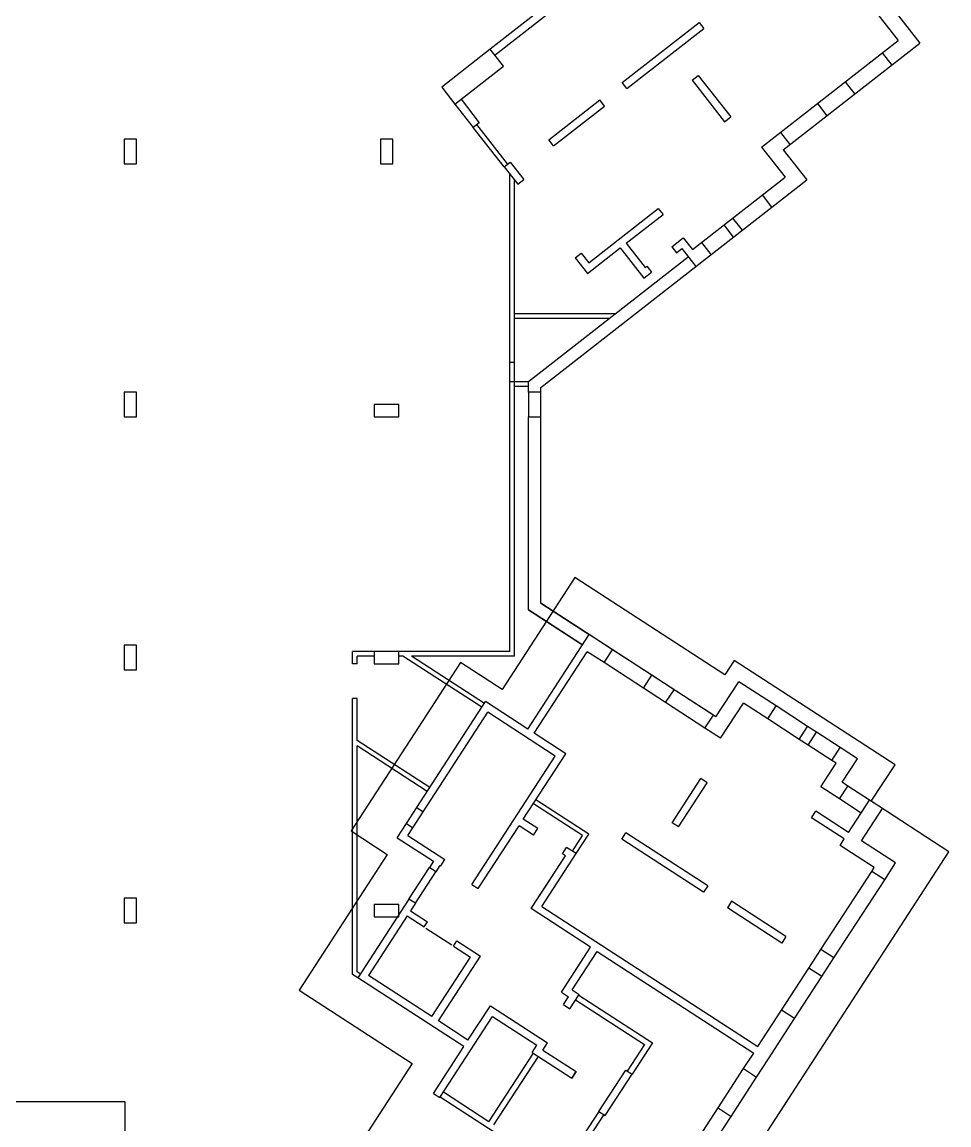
# Model space of a CAD drawing. Header units: metres. Extents: x -681087 to 1033303, y 74272 to 2630761.
# Drawn here: x 49173 to 79208, y 2122019 to 2157762 of the extents above; entities that cross this region are included whole.
import ezdxf

# ---------------------------------------------------------------- set-up
doc = ezdxf.new("R2010")
doc.units = ezdxf.units.M
for name, color, linetype in [('SKELETON_CLEAN', 7, 'Continuous'), ('SKELETON_ISOLATED', 1, 'Continuous'), ('SKELETON_ORIGINAL', 8, 'Continuous')]:
    doc.layers.add(name, color=color, linetype=linetype)

msp = doc.modelspace()

# ---------------------------------------------------------------- linework, layer by layer
at = {"layer": 'SKELETON_CLEAN'}
for p, q in [((69894, 2160904), (64500, 2156690)), ((67932, 2159688), (64346, 2156887)), ((75659, 2159608), (77567, 2157166)), ((76268, 2159640), (78269, 2157079)), ((68619, 2155803), (71110, 2157748)), ((68773, 2155606), (71263, 2157551)), ((71110, 2157748), (71263, 2157551)), ((73139, 2153705), (77567, 2157166)), ((64346, 2156887), (62770, 2155655)), ((64777, 2156335), (64346, 2156887)), ((73841, 2153619), (78269, 2157079)), ((63201, 2155104), (64777, 2156335)), ((70887, 2155881), (71084, 2156034)), ((71084, 2156034), (72137, 2154687)), ((68773, 2155606), (68619, 2155803)), ((70887, 2155881), (71940, 2154533)), ((62770, 2155655), (63201, 2155104)), ((63201, 2155104), (63792, 2154347)), ((63398, 2155258), (63989, 2154501)), ((66240, 2153943), (67894, 2155236)), ((66394, 2153746), (68048, 2155039)), ((68048, 2155039), (67894, 2155236)), ((71940, 2154533), (72137, 2154687)), ((63989, 2154501), (63792, 2154347)), ((64790, 2153071), (63792, 2154347)), ((52884, 2153964), (52484, 2153964)), ((52484, 2153964), (52484, 2153164)), ((52884, 2153164), (52884, 2153964)), ((61184, 2153964), (60784, 2153964)), ((60784, 2153964), (60784, 2153164)), ((61184, 2153164), (61184, 2153964)), ((66394, 2153746), (66240, 2153943)), ((73139, 2153705), (73896, 2152736)), ((73841, 2153619), (74598, 2152650)), ((52484, 2153164), (52884, 2153164)), ((60784, 2153164), (61184, 2153164)), ((64790, 2153071), (64987, 2153225)), ((64987, 2153225), (65430, 2152657)), ((64790, 2153071), (65233, 2152503)), ((64984, 2137364), (64984, 2152822)), ((65134, 2137214), (65134, 2152630)), ((65233, 2152503), (65430, 2152657)), ((70894, 2150391), (73896, 2152736)), ((71004, 2149843), (74598, 2152650)), ((67535, 2149962), (69789, 2151723)), ((68753, 2150596), (69943, 2151526)), ((69789, 2151723), (69943, 2151526)), ((70224, 2150476), (70598, 2150769)), ((70598, 2150769), (70894, 2150391)), ((67492, 2149611), (68556, 2150442)), ((68556, 2150442), (69326, 2149457)), ((68753, 2150596), (69369, 2149808)), ((70224, 2150476), (70378, 2150279)), ((70378, 2150279), (70555, 2150418)), ((70555, 2150418), (71004, 2149843)), ((65584, 2146115), (70758, 2150158)), ((67092, 2150124), (67289, 2150277)), ((67092, 2150124), (67492, 2149611)), ((67289, 2150277), (67535, 2149962)), ((65984, 2145920), (71004, 2149843)), ((69326, 2149457), (69574, 2149651)), ((69369, 2149808), (69420, 2149848)), ((69420, 2149848), (69574, 2149651)), ((64984, 2146115), (65134, 2146115)), ((65134, 2146115), (65584, 2146115)), ((65584, 2145764), (65584, 2146115)), ((52884, 2145764), (52484, 2145764)), ((52484, 2145764), (52484, 2144964)), ((52884, 2144964), (52884, 2145764)), ((65984, 2145764), (65584, 2145764)), ((65584, 2145764), (65584, 2144964)), ((65984, 2138926), (65984, 2145920)), ((65984, 2144964), (65984, 2145764)), ((61384, 2145364), (60584, 2145364)), ((60584, 2145364), (60584, 2144964)), ((61384, 2144964), (61384, 2145364)), ((52484, 2144964), (52884, 2144964)), ((60584, 2144964), (61384, 2144964)), ((65584, 2144964), (65984, 2144964)), ((65584, 2138709), (65584, 2144964)), ((67082, 2139762), (64727, 2136136)), ((71946, 2136603), (67082, 2139762)), ((71658, 2135242), (65984, 2138926)), ((65984, 2138926), (67548, 2137910)), ((65560, 2134849), (67548, 2137910)), ((68303, 2137420), (67548, 2137910)), ((52884, 2137564), (52484, 2137564)), ((52484, 2137564), (52484, 2136764)), ((52884, 2136764), (52884, 2137564)), ((59884, 2136964), (59884, 2137364)), ((60584, 2137364), (59884, 2137364)), ((60034, 2136964), (60034, 2137214)), ((60584, 2137214), (60034, 2137214)), ((61384, 2137364), (60584, 2137364)), ((60584, 2137364), (60584, 2136964)), ((61384, 2136964), (61384, 2137364)), ((64984, 2137364), (61384, 2137364)), ((61515, 2137214), (61384, 2137214)), ((64074, 2135553), (61515, 2137214)), ((64155, 2135678), (61790, 2137214)), ((65134, 2137214), (61790, 2137214)), ((65770, 2134713), (67486, 2137355)), ((68031, 2137001), (67486, 2137355)), ((68031, 2137001), (68303, 2137420)), ((69578, 2136592), (68303, 2137420)), ((72251, 2137074), (71946, 2136603)), ((77460, 2133692), (72251, 2137074)), ((52484, 2136764), (52884, 2136764)), ((63381, 2137010), (59835, 2131550)), ((60034, 2136964), (59884, 2136964)), ((60584, 2136964), (61384, 2136964)), ((64727, 2136136), (63381, 2137010)), ((69306, 2136173), (68031, 2137001)), ((69306, 2136173), (69578, 2136592)), ((70299, 2136124), (69578, 2136592)), ((71658, 2135242), (72399, 2136382)), ((73606, 2135598), (72399, 2136382)), ((70027, 2135705), (69306, 2136173)), ((70027, 2135705), (70299, 2136124)), ((71574, 2135296), (70299, 2136124)), ((59884, 2126898), (59884, 2135844)), ((60034, 2135844), (59884, 2135844)), ((60034, 2134479), (60034, 2135844)), ((61966, 2132307), (64193, 2135737)), ((65560, 2134849), (64193, 2135737)), ((71302, 2134877), (70027, 2135705)), ((71805, 2134550), (72546, 2135691)), ((73334, 2135179), (72546, 2135691)), ((62175, 2132171), (64267, 2135391)), ((66447, 2133975), (64267, 2135391)), ((71302, 2134877), (71574, 2135296)), ((71658, 2135242), (71574, 2135296)), ((73334, 2135179), (73606, 2135598)), ((74629, 2134934), (73606, 2135598)), ((74357, 2134514), (73334, 2135179)), ((74357, 2134514), (74629, 2134934)), ((74915, 2134748), (74629, 2134934)), ((66793, 2134049), (65770, 2134713)), ((71805, 2134550), (71302, 2134877)), ((74642, 2134329), (74915, 2134748)), ((75686, 2134247), (74915, 2134748)), ((62385, 2132953), (60034, 2134479)), ((62303, 2132827), (60034, 2134300)), ((60034, 2126979), (60034, 2134300)), ((74642, 2134329), (74357, 2134514)), ((75414, 2133828), (74642, 2134329)), ((75414, 2133828), (75686, 2134247)), ((76240, 2133888), (75686, 2134247)), ((63746, 2129815), (66447, 2133975)), ((65415, 2131927), (66793, 2134049)), ((75744, 2133125), (76240, 2133888)), ((75052, 2132978), (75548, 2133741)), ((75548, 2133741), (75414, 2133828)), ((76692, 2132509), (77460, 2133692)), ((70236, 2131813), (71167, 2133247)), ((71377, 2133111), (71167, 2133247)), ((70446, 2131677), (71377, 2133111)), ((75660, 2132583), (75052, 2132978)), ((75660, 2132583), (75933, 2133002)), ((75933, 2133002), (75744, 2133125)), ((76788, 2132447), (75933, 2133002)), ((67331, 2131398), (65742, 2132430)), ((67539, 2131442), (65824, 2132556)), ((76361, 2132128), (75660, 2132583)), ((75952, 2131499), (76633, 2132547)), ((79208, 2130875), (76692, 2132509)), ((77052, 2132275), (76788, 2132447)), ((61628, 2131787), (61966, 2132307)), ((61838, 2131651), (62175, 2132171)), ((61966, 2132307), (62175, 2132171)), ((74759, 2131976), (74895, 2132185)), ((75952, 2131499), (74895, 2132185)), ((76372, 2131227), (77052, 2132275)), ((61329, 2131326), (61628, 2131787)), ((61628, 2131787), (61838, 2131651)), ((63956, 2129679), (65279, 2131717)), ((65745, 2131415), (65279, 2131717)), ((65881, 2131625), (65415, 2131927)), ((70446, 2131677), (70236, 2131813)), ((75816, 2131289), (74759, 2131976)), ((59835, 2131550), (61009, 2130788)), ((61674, 2131399), (61838, 2131651)), ((61674, 2131399), (62874, 2130620)), ((65745, 2131415), (65881, 2131625)), ((67005, 2130895), (67331, 2131398)), ((67130, 2130813), (67539, 2131442)), ((68607, 2131279), (68743, 2131488)), ((71394, 2129767), (68743, 2131488)), ((61329, 2131326), (62503, 2130563)), ((66684, 2130805), (66820, 2131015)), ((67130, 2130813), (66820, 2131015)), ((71258, 2129558), (68607, 2131279)), ((75680, 2131080), (75816, 2131289)), ((76787, 2130361), (75680, 2131080)), ((77479, 2130508), (76372, 2131227)), ((61009, 2130788), (58150, 2126385)), ((66019, 2129102), (67130, 2130813)), ((66785, 2130740), (66684, 2130805)), ((67439, 2112752), (79208, 2130875)), ((61708, 2129339), (62372, 2130362)), ((62503, 2130563), (62372, 2130362)), ((62582, 2130226), (62372, 2130362)), ((62712, 2130427), (62582, 2130226)), ((62712, 2130427), (62738, 2130411)), ((62738, 2130411), (62874, 2130620)), ((76705, 2130235), (76787, 2130361)), ((77125, 2129963), (77479, 2130508)), ((61917, 2129203), (62582, 2130226)), ((65673, 2129029), (66283, 2129968)), ((75060, 2127702), (76705, 2130235)), ((75480, 2127430), (77125, 2129963)), ((77125, 2129963), (76705, 2130235)), ((63746, 2129815), (63956, 2129679)), ((71394, 2129767), (71258, 2129558)), ((52884, 2129364), (52484, 2129364)), ((52484, 2129364), (52484, 2128564)), ((52884, 2128564), (52884, 2129364)), ((61708, 2129339), (60052, 2126789)), ((61917, 2129203), (61708, 2129339)), ((72165, 2129266), (72029, 2129057)), ((73926, 2128123), (72165, 2129266)), ((61384, 2129164), (60584, 2129164)), ((60584, 2129164), (60584, 2128764)), ((61384, 2128764), (61384, 2129164)), ((61917, 2129203), (61759, 2128959)), ((61759, 2128959), (62309, 2128603)), ((67598, 2127779), (65673, 2129029)), ((66019, 2129102), (73018, 2124557)), ((73790, 2127913), (72029, 2129057)), ((52484, 2128564), (52884, 2128564)), ((61650, 2128792), (60398, 2126863)), ((60584, 2128764), (61384, 2128764)), ((61650, 2128792), (62200, 2128435)), ((62200, 2128435), (62309, 2128603)), ((63156, 2127814), (63265, 2127982)), ((63156, 2127814), (63705, 2127457)), ((63265, 2127982), (64024, 2127489)), ((66651, 2126319), (67598, 2127779)), ((73926, 2128123), (73790, 2127913)), ((62452, 2125528), (63705, 2127457)), ((62662, 2125392), (64024, 2127489)), ((66996, 2126393), (67808, 2127643)), ((67808, 2127643), (72882, 2124347)), ((74668, 2127098), (75060, 2127702)), ((75480, 2127430), (75060, 2127702)), ((75088, 2126826), (75480, 2127430)), ((73786, 2125740), (74668, 2127098)), ((75088, 2126826), (74668, 2127098)), ((60052, 2126789), (59884, 2126898)), ((60134, 2126915), (60034, 2126979)), ((63486, 2124559), (60052, 2126789)), ((62452, 2125528), (60398, 2126863)), ((74205, 2125467), (75088, 2126826)), ((58150, 2126385), (61812, 2124006)), ((66996, 2126393), (67223, 2126246)), ((66651, 2126319), (66877, 2126172)), ((66714, 2125921), (66877, 2126172)), ((66923, 2125785), (67223, 2126246)), ((67108, 2126070), (69339, 2124621)), ((67212, 2126229), (69602, 2124677)), ((63622, 2124768), (64347, 2125884)), ((64347, 2125884), (66204, 2124678)), ((66714, 2125921), (66923, 2125785)), ((73018, 2124557), (73786, 2125740)), ((74205, 2125467), (73786, 2125740)), ((63622, 2124768), (62662, 2125392)), ((62710, 2122905), (64420, 2125538)), ((64420, 2125538), (65859, 2124604)), ((73356, 2124159), (74205, 2125467)), ((65706, 2124369), (65859, 2124604)), ((66052, 2124443), (66204, 2124678)), ((69339, 2124621), (68784, 2123766)), ((69602, 2124677), (68943, 2123662)), ((62500, 2123041), (63486, 2124559)), ((64300, 2122122), (65744, 2124345)), ((64460, 2122019), (65903, 2124241)), ((65706, 2124369), (66989, 2123536)), ((66052, 2124443), (67125, 2123746)), ((72555, 2123844), (72882, 2124347)), ((61812, 2124006), (57674, 2117634)), ((72974, 2123572), (73356, 2124159)), ((66989, 2123536), (67125, 2123746)), ((67862, 2122456), (68733, 2123798)), ((68072, 2122320), (68943, 2123662)), ((68733, 2123798), (68943, 2123662)), ((71727, 2122569), (72555, 2123844)), ((72147, 2122297), (72974, 2123572)), ((72555, 2123844), (72974, 2123572)), ((62500, 2123041), (62710, 2122905)), ((64688, 2121644), (62721, 2122921)), ((64300, 2122122), (62824, 2123081)), ((52513, 2122764), (31563, 2122764)), ((52513, 2116984), (52513, 2122764)), ((67862, 2122456), (66539, 2120418)), ((67862, 2122456), (68072, 2122320)), ((71090, 2121588), (71727, 2122569)), ((71727, 2122569), (72147, 2122297)), ((68021, 2122353), (66698, 2120315)), ((71509, 2121316), (72147, 2122297))]:
    msp.add_line(p, q, dxfattribs=at)
at = {"layer": 'SKELETON_ISOLATED'}
for p, q in [((77047, 2156759), (77355, 2156365)), ((75849, 2155823), (76157, 2155429)), ((74947, 2155118), (75255, 2154724)), ((64908, 2153163), (63910, 2154440)), ((73749, 2154183), (74057, 2153789)), ((73155, 2152158), (73463, 2151764)), ((72194, 2151406), (72502, 2151012)), ((71910, 2151185), (72218, 2150791)), ((71185, 2150618), (71493, 2150224)), ((65134, 2148313), (68396, 2148313)), ((65134, 2148163), (68204, 2148163)), ((64984, 2146735), (65134, 2146735)), ((65134, 2145965), (65584, 2145965)), ((66447, 2138149), (66457, 2138142)), ((62258, 2128397), (63097, 2127852))]:
    msp.add_line(p, q, dxfattribs=at)
at = {"layer": 'SKELETON_ORIGINAL'}
for p, q in [((69894, 2160904), (64500, 2156690)), ((67932, 2159688), (64346, 2156887)), ((75659, 2159608), (77567, 2157166)), ((76268, 2159640), (78269, 2157079)), ((68619, 2155803), (71110, 2157748)), ((68773, 2155606), (71263, 2157551)), ((71110, 2157748), (71263, 2157551)), ((73139, 2153705), (77567, 2157166)), ((64346, 2156887), (62770, 2155655)), ((64346, 2156887), (62770, 2155655)), ((64777, 2156335), (64346, 2156887)), ((64777, 2156335), (64346, 2156887)), ((73841, 2153619), (78269, 2157079)), ((77047, 2156759), (77355, 2156365)), ((63201, 2155104), (64777, 2156335)), ((63201, 2155104), (64777, 2156335)), ((70887, 2155881), (71084, 2156034)), ((71084, 2156034), (72137, 2154687)), ((68773, 2155606), (68619, 2155803)), ((70887, 2155881), (71940, 2154533)), ((75849, 2155823), (76157, 2155429)), ((62770, 2155655), (63201, 2155104)), ((62770, 2155655), (63201, 2155104)), ((63201, 2155104), (63792, 2154347)), ((63398, 2155258), (63989, 2154501)), ((66240, 2153943), (67894, 2155236)), ((66394, 2153746), (68048, 2155039)), ((68048, 2155039), (67894, 2155236)), ((74947, 2155118), (75255, 2154724)), ((71940, 2154533), (72137, 2154687)), ((63989, 2154501), (63792, 2154347)), ((64790, 2153071), (63792, 2154347)), ((64908, 2153163), (63910, 2154440)), ((52884, 2153964), (52484, 2153964)), ((52484, 2153964), (52484, 2153164)), ((52884, 2153164), (52884, 2153964)), ((61184, 2153964), (60784, 2153964)), ((60784, 2153964), (60784, 2153164)), ((61184, 2153164), (61184, 2153964)), ((66394, 2153746), (66240, 2153943)), ((73749, 2154183), (74057, 2153789)), ((73139, 2153705), (73896, 2152736)), ((73841, 2153619), (74598, 2152650)), ((52484, 2153164), (52884, 2153164)), ((60784, 2153164), (61184, 2153164)), ((64790, 2153071), (64987, 2153225)), ((64987, 2153225), (65430, 2152657)), ((64790, 2153071), (65233, 2152503)), ((64984, 2137364), (64984, 2152822)), ((65134, 2137214), (65134, 2152630)), ((65233, 2152503), (65430, 2152657)), ((70894, 2150391), (73896, 2152736)), ((71004, 2149843), (74598, 2152650)), ((73155, 2152158), (73463, 2151764)), ((67535, 2149962), (69789, 2151723)), ((68753, 2150596), (69943, 2151526)), ((69789, 2151723), (69943, 2151526)), ((72194, 2151406), (72502, 2151012)), ((71910, 2151185), (72218, 2150791)), ((70224, 2150476), (70598, 2150769)), ((70598, 2150769), (70894, 2150391)), ((67492, 2149611), (68556, 2150442)), ((68556, 2150442), (69326, 2149457)), ((68753, 2150596), (69369, 2149808)), ((70224, 2150476), (70378, 2150279)), ((70378, 2150279), (70555, 2150418)), ((70555, 2150418), (71004, 2149843)), ((71185, 2150618), (71493, 2150224)), ((65584, 2146115), (70758, 2150158)), ((67092, 2150124), (67289, 2150277)), ((67092, 2150124), (67492, 2149611)), ((67289, 2150277), (67535, 2149962)), ((65984, 2145920), (71004, 2149843)), ((69326, 2149457), (69574, 2149651)), ((69369, 2149808), (69420, 2149848)), ((69420, 2149848), (69574, 2149651)), ((65134, 2148313), (68396, 2148313)), ((65134, 2148163), (68204, 2148163)), ((64984, 2146735), (65134, 2146735)), ((64984, 2146115), (65134, 2146115)), ((65134, 2146115), (65584, 2146115)), ((65584, 2145764), (65584, 2146115)), ((52884, 2145764), (52484, 2145764)), ((52484, 2145764), (52484, 2144964)), ((52884, 2144964), (52884, 2145764)), ((65134, 2145965), (65584, 2145965)), ((65984, 2145764), (65584, 2145764)), ((65584, 2145764), (65584, 2144964)), ((65984, 2138926), (65984, 2145920)), ((65984, 2144964), (65984, 2145764)), ((61384, 2145364), (60584, 2145364)), ((60584, 2145364), (60584, 2144964)), ((61384, 2144964), (61384, 2145364)), ((52484, 2144964), (52884, 2144964)), ((60584, 2144964), (61384, 2144964)), ((65584, 2144964), (65984, 2144964)), ((65584, 2138709), (65584, 2144964)), ((67082, 2139762), (64727, 2136136)), ((71946, 2136603), (67082, 2139762)), ((71658, 2135242), (65984, 2138926)), ((65984, 2138926), (67548, 2137910)), ((67309, 2137589), (65584, 2138709)), ((65584, 2138709), (67330, 2137575)), ((65560, 2134849), (67548, 2137910)), ((68303, 2137420), (67548, 2137910)), ((52884, 2137564), (52484, 2137564)), ((52484, 2137564), (52484, 2136764)), ((52884, 2136764), (52884, 2137564)), ((59884, 2136964), (59884, 2137364)), ((60584, 2137364), (59884, 2137364)), ((60034, 2136964), (60034, 2137214)), ((60584, 2137214), (60034, 2137214)), ((61384, 2137364), (60584, 2137364)), ((60584, 2137364), (60584, 2136964)), ((61384, 2136964), (61384, 2137364)), ((64984, 2137364), (61384, 2137364)), ((61515, 2137214), (61384, 2137214)), ((64074, 2135553), (61515, 2137214)), ((64155, 2135678), (61790, 2137214)), ((65134, 2137214), (61790, 2137214)), ((65770, 2134713), (67486, 2137355)), ((68031, 2137001), (67486, 2137355)), ((68031, 2137001), (68303, 2137420)), ((69578, 2136592), (68303, 2137420)), ((72251, 2137074), (71946, 2136603)), ((77460, 2133692), (72251, 2137074)), ((52484, 2136764), (52884, 2136764)), ((63381, 2137010), (59835, 2131550)), ((60034, 2136964), (59884, 2136964)), ((60584, 2136964), (61384, 2136964)), ((64727, 2136136), (63381, 2137010)), ((69306, 2136173), (68031, 2137001)), ((69306, 2136173), (69578, 2136592)), ((70299, 2136124), (69578, 2136592)), ((71658, 2135242), (72399, 2136382)), ((73606, 2135598), (72399, 2136382)), ((70027, 2135705), (69306, 2136173)), ((70027, 2135705), (70299, 2136124)), ((71574, 2135296), (70299, 2136124)), ((59884, 2126898), (59884, 2135844)), ((60034, 2135844), (59884, 2135844)), ((60034, 2134479), (60034, 2135844)), ((61966, 2132307), (64193, 2135737)), ((65560, 2134849), (64193, 2135737)), ((71302, 2134877), (70027, 2135705)), ((71805, 2134550), (72546, 2135691)), ((73334, 2135179), (72546, 2135691)), ((62175, 2132171), (64267, 2135391)), ((66447, 2133975), (64267, 2135391)), ((71302, 2134877), (71574, 2135296)), ((71658, 2135242), (71574, 2135296)), ((73334, 2135179), (73606, 2135598)), ((74629, 2134934), (73606, 2135598)), ((74357, 2134514), (73334, 2135179)), ((74357, 2134514), (74629, 2134934)), ((74915, 2134748), (74629, 2134934)), ((66793, 2134049), (65770, 2134713)), ((71805, 2134550), (71302, 2134877)), ((74642, 2134329), (74915, 2134748)), ((75686, 2134247), (74915, 2134748)), ((62385, 2132953), (60034, 2134479)), ((62303, 2132827), (60034, 2134300)), ((60034, 2126979), (60034, 2134300)), ((74642, 2134329), (74357, 2134514)), ((75414, 2133828), (74642, 2134329)), ((75414, 2133828), (75686, 2134247)), ((76240, 2133888), (75686, 2134247)), ((63746, 2129815), (66447, 2133975)), ((65415, 2131927), (66793, 2134049)), ((75744, 2133125), (76240, 2133888)), ((75052, 2132978), (75548, 2133741)), ((75548, 2133741), (75414, 2133828)), ((76692, 2132509), (77460, 2133692)), ((70236, 2131813), (71167, 2133247)), ((71377, 2133111), (71167, 2133247)), ((70446, 2131677), (71377, 2133111)), ((75660, 2132583), (75052, 2132978)), ((75660, 2132583), (75933, 2133002)), ((75933, 2133002), (75744, 2133125)), ((76788, 2132447), (75933, 2133002)), ((67331, 2131398), (65742, 2132430)), ((67539, 2131442), (65824, 2132556)), ((76361, 2132128), (75660, 2132583)), ((75952, 2131499), (76633, 2132547)), ((79208, 2130875), (76692, 2132509)), ((77052, 2132275), (76788, 2132447)), ((61628, 2131787), (61966, 2132307)), ((61838, 2131651), (62175, 2132171)), ((61966, 2132307), (62175, 2132171)), ((74759, 2131976), (74895, 2132185)), ((75952, 2131499), (74895, 2132185)), ((76372, 2131227), (77052, 2132275)), ((61329, 2131326), (61628, 2131787)), ((61628, 2131787), (61838, 2131651)), ((63956, 2129679), (65279, 2131717)), ((65745, 2131415), (65279, 2131717)), ((65881, 2131625), (65415, 2131927)), ((70446, 2131677), (70236, 2131813)), ((75816, 2131289), (74759, 2131976)), ((59835, 2131550), (61009, 2130788)), ((61674, 2131399), (61838, 2131651)), ((61674, 2131399), (62874, 2130620)), ((65745, 2131415), (65881, 2131625)), ((67005, 2130895), (67331, 2131398)), ((67130, 2130813), (67539, 2131442)), ((68607, 2131279), (68743, 2131488)), ((71394, 2129767), (68743, 2131488)), ((61329, 2131326), (62503, 2130563)), ((66684, 2130805), (66820, 2131015)), ((67130, 2130813), (66820, 2131015)), ((71258, 2129558), (68607, 2131279)), ((75680, 2131080), (75816, 2131289)), ((76787, 2130361), (75680, 2131080)), ((77479, 2130508), (76372, 2131227)), ((61009, 2130788), (58150, 2126385)), ((65673, 2129029), (66785, 2130740)), ((66019, 2129102), (67130, 2130813)), ((66785, 2130740), (66684, 2130805)), ((67439, 2112752), (79208, 2130875)), ((61708, 2129339), (62372, 2130362)), ((62503, 2130563), (62372, 2130362)), ((62582, 2130226), (62372, 2130362)), ((62712, 2130427), (62582, 2130226)), ((62712, 2130427), (62738, 2130411)), ((62738, 2130411), (62874, 2130620)), ((76705, 2130235), (76787, 2130361)), ((77125, 2129963), (77479, 2130508)), ((61917, 2129203), (62582, 2130226)), ((75060, 2127702), (76705, 2130235)), ((75480, 2127430), (77125, 2129963)), ((77125, 2129963), (76705, 2130235)), ((63746, 2129815), (63956, 2129679)), ((71394, 2129767), (71258, 2129558)), ((52884, 2129364), (52484, 2129364)), ((52484, 2129364), (52484, 2128564)), ((52884, 2128564), (52884, 2129364)), ((61708, 2129339), (60052, 2126789)), ((61917, 2129203), (61708, 2129339)), ((72165, 2129266), (72029, 2129057)), ((73926, 2128123), (72165, 2129266)), ((61384, 2129164), (60584, 2129164)), ((60584, 2129164), (60584, 2128764)), ((61384, 2128764), (61384, 2129164)), ((61917, 2129203), (61759, 2128959)), ((61759, 2128959), (62309, 2128603)), ((65673, 2129029), (65782, 2129196)), ((67598, 2127779), (65673, 2129029)), ((66019, 2129102), (73018, 2124557)), ((73790, 2127913), (72029, 2129057)), ((52484, 2128564), (52884, 2128564)), ((61650, 2128792), (60398, 2126863)), ((60584, 2128764), (61384, 2128764)), ((61650, 2128792), (62200, 2128435)), ((62200, 2128435), (62309, 2128603)), ((62258, 2128397), (63097, 2127852)), ((63156, 2127814), (63265, 2127982)), ((63156, 2127814), (63705, 2127457)), ((63265, 2127982), (64024, 2127489)), ((66651, 2126319), (67598, 2127779)), ((73926, 2128123), (73790, 2127913)), ((62452, 2125528), (63705, 2127457)), ((62662, 2125392), (64024, 2127489)), ((66996, 2126393), (67808, 2127643)), ((67808, 2127643), (72882, 2124347)), ((74668, 2127098), (75060, 2127702)), ((75480, 2127430), (75060, 2127702)), ((75088, 2126826), (75480, 2127430)), ((73786, 2125740), (74668, 2127098)), ((75088, 2126826), (74668, 2127098)), ((60052, 2126789), (59884, 2126898)), ((60134, 2126915), (60034, 2126979)), ((63486, 2124559), (60052, 2126789)), ((62452, 2125528), (60398, 2126863)), ((74205, 2125467), (75088, 2126826)), ((58150, 2126385), (61812, 2124006)), ((66996, 2126393), (67223, 2126246)), ((66651, 2126319), (66877, 2126172)), ((66714, 2125921), (66877, 2126172)), ((66923, 2125785), (67223, 2126246)), ((67108, 2126070), (69339, 2124621)), ((67212, 2126229), (69602, 2124677)), ((63622, 2124768), (64347, 2125884)), ((64347, 2125884), (66204, 2124678)), ((66714, 2125921), (66923, 2125785)), ((73018, 2124557), (73786, 2125740)), ((74205, 2125467), (73786, 2125740)), ((63622, 2124768), (62662, 2125392)), ((62710, 2122905), (64420, 2125538)), ((64420, 2125538), (65859, 2124604)), ((73356, 2124159), (74205, 2125467)), ((65706, 2124369), (65859, 2124604)), ((66052, 2124443), (66204, 2124678)), ((69339, 2124621), (68784, 2123766)), ((69602, 2124677), (68943, 2123662)), ((62500, 2123041), (63486, 2124559)), ((64300, 2122122), (65744, 2124345)), ((64460, 2122019), (65903, 2124241)), ((65706, 2124369), (66989, 2123536)), ((66052, 2124443), (67125, 2123746)), ((72555, 2123844), (72882, 2124347)), ((61812, 2124006), (57674, 2117634)), ((72974, 2123572), (73356, 2124159)), ((66989, 2123536), (67125, 2123746)), ((67125, 2123746), (66989, 2123536)), ((67862, 2122456), (68733, 2123798)), ((68072, 2122320), (68943, 2123662)), ((68733, 2123798), (68943, 2123662)), ((71727, 2122569), (72555, 2123844)), ((72147, 2122297), (72974, 2123572)), ((72555, 2123844), (72974, 2123572)), ((62500, 2123041), (62710, 2122905)), ((64688, 2121644), (62721, 2122921)), ((64300, 2122122), (62824, 2123081)), ((52513, 2122764), (31563, 2122764)), ((52513, 2116984), (52513, 2122764)), ((67862, 2122456), (66539, 2120418)), ((67862, 2122456), (68072, 2122320)), ((71090, 2121588), (71727, 2122569)), ((71727, 2122569), (72147, 2122297)), ((68021, 2122353), (66698, 2120315)), ((71509, 2121316), (72147, 2122297))]:
    msp.add_line(p, q, dxfattribs=at)

doc.saveas('drawing.dxf')
